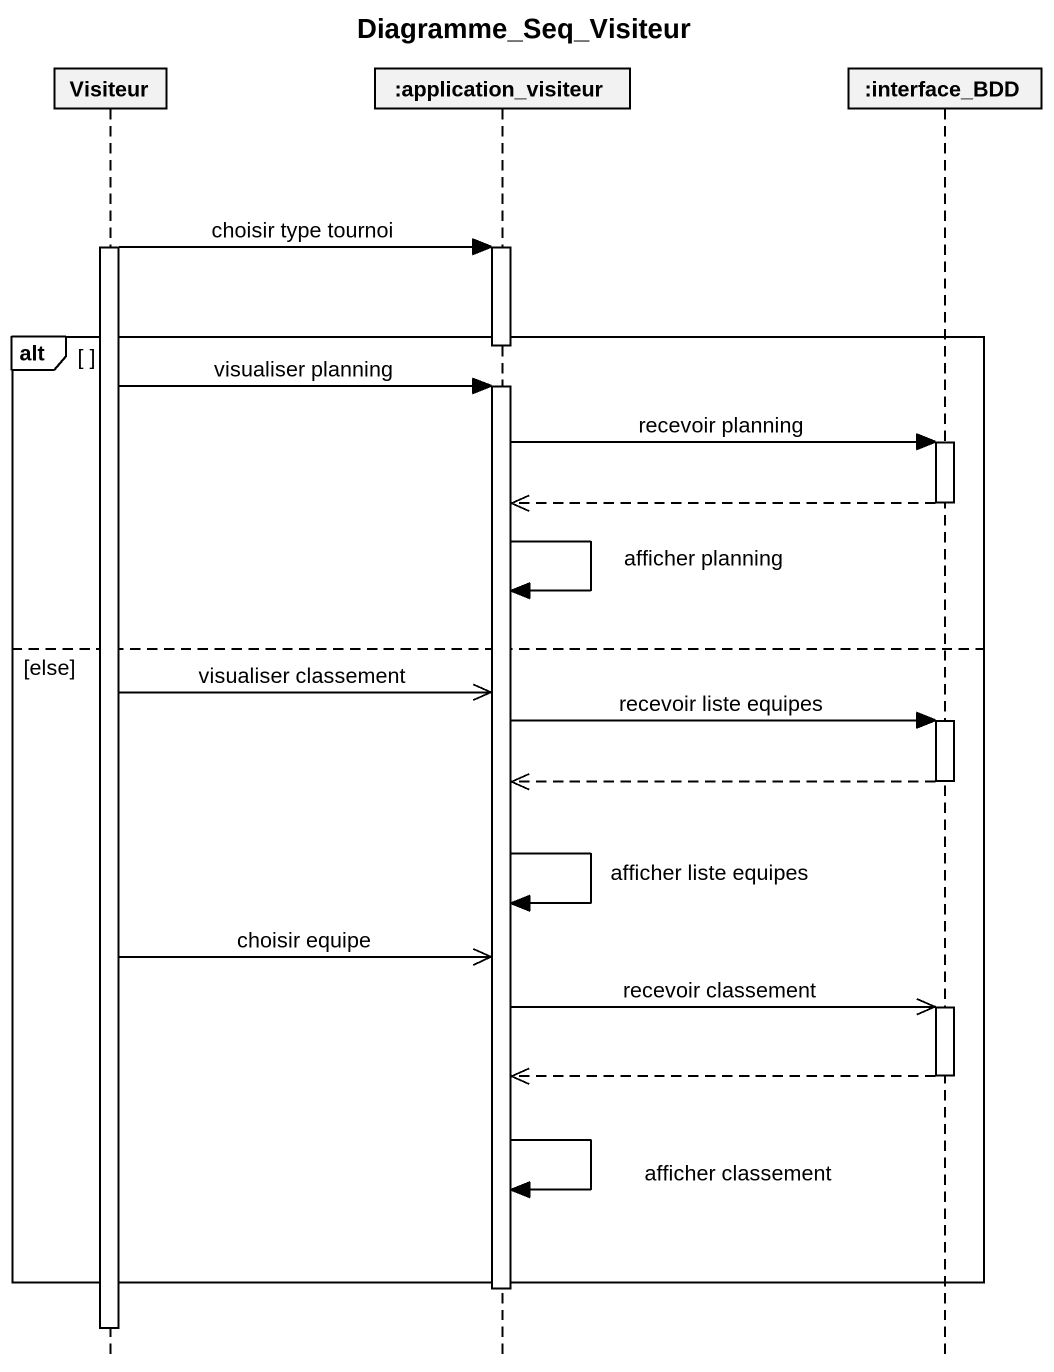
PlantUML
@startuml
title Diagramme_Seq_Visiteur
hide footbox
participant Visiteur
participant ":application_visiteur" as application_visiteur
participant ":interface_BDD" as interface_BDD

activate Visiteur
Visiteur -> application_visiteur : choisir type tournoi
activate application_visiteur
alt
  deactivate application_visiteur
  Visiteur -> application_visiteur : visualiser planning
  activate application_visiteur
  application_visiteur -> interface_BDD : recevoir planning
  activate interface_BDD
  interface_BDD -->> application_visiteur
  deactivate interface_BDD
  application_visiteur -> application_visiteur : afficher planning
else else
  Visiteur ->> application_visiteur : visualiser classement
  application_visiteur -> interface_BDD : recevoir liste equipes
  activate interface_BDD
  interface_BDD -->> application_visiteur
  deactivate interface_BDD
  application_visiteur -> application_visiteur : afficher liste equipes
  Visiteur ->> application_visiteur : choisir equipe
  application_visiteur ->> interface_BDD : recevoir classement
  activate interface_BDD
  interface_BDD -->> application_visiteur
  deactivate interface_BDD
  application_visiteur -> application_visiteur : afficher classement
end
deactivate application_visiteur
deactivate Visiteur
@enduml
